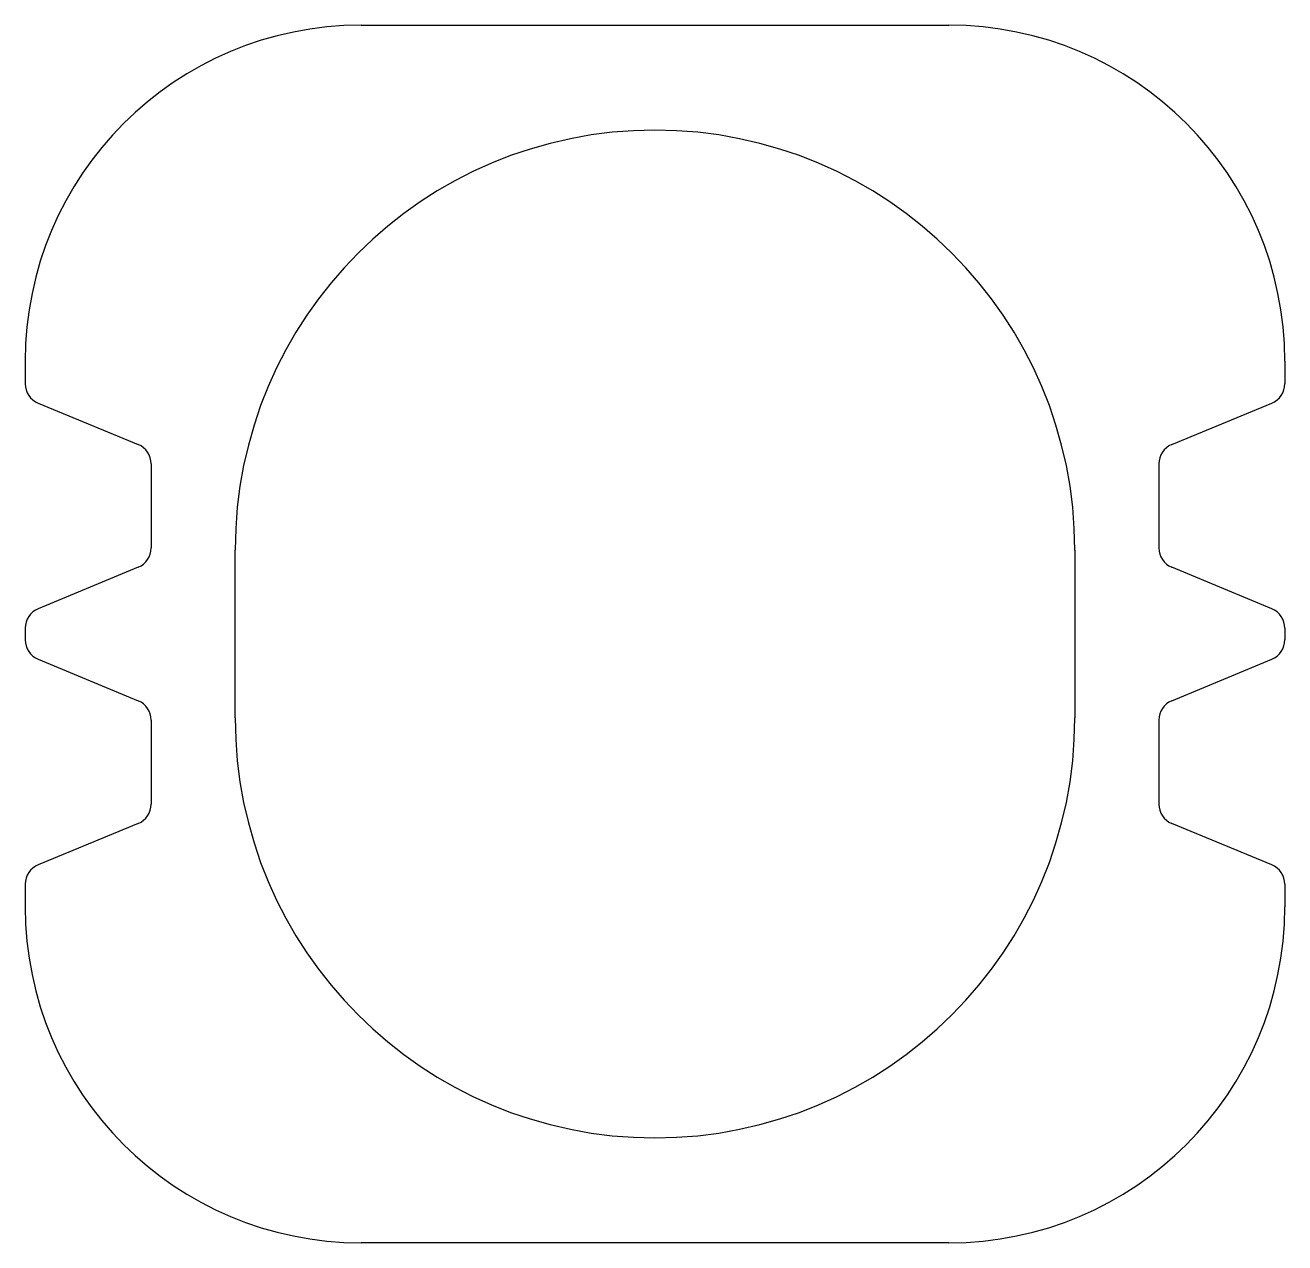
# Model space of a CAD drawing. Header units: metres. Extents: x 0 to 30, y 0.5 to 29.5.
import ezdxf

# ---------------------------------------------------------------- set-up
doc = ezdxf.new("R2010")
doc.units = ezdxf.units.M

msp = doc.modelspace()

# ---------------------------------------------------------------- linework, layer by layer
for p, q in [((8, 29.5), (22, 29.5)), ((0, 21.5), (0, 20.961)), ((30, 21.5), (30, 20.961)), ((0.309, 20.499), (2.691, 19.512)), ((0.309, 20.499), (0.309, 20.499)), ((27.309, 19.512), (29.691, 20.499)), ((29.691, 20.499), (29.691, 20.499)), ((2.691, 19.512), (2.691, 19.512)), ((27.309, 19.512), (27.309, 19.512)), ((3, 19.05), (3, 17.05)), ((27, 19.05), (27, 17.05)), ((5, 13), (5, 17)), ((25, 17), (25, 13)), ((2.691, 16.588), (0.309, 15.601)), ((2.691, 16.588), (2.691, 16.588)), ((29.691, 15.601), (27.309, 16.588)), ((27.309, 16.588), (27.309, 16.588)), ((0.309, 15.601), (0.309, 15.601)), ((29.691, 15.601), (29.691, 15.601)), ((0, 15.139), (0, 14.861)), ((30, 15.139), (30, 14.861)), ((0.309, 14.399), (2.691, 13.412)), ((0.309, 14.399), (0.309, 14.399)), ((27.309, 13.412), (29.691, 14.399)), ((29.691, 14.399), (29.691, 14.399)), ((2.691, 13.412), (2.691, 13.412)), ((27.309, 13.412), (27.309, 13.412)), ((3, 12.95), (3, 10.95)), ((5, 13), (5, 13)), ((27, 12.95), (27, 10.95)), ((2.691, 10.488), (0.309, 9.501)), ((2.691, 10.488), (2.691, 10.488)), ((29.691, 9.501), (27.309, 10.488)), ((27.309, 10.488), (27.309, 10.488)), ((0.309, 9.501), (0.309, 9.501)), ((29.691, 9.501), (29.691, 9.501)), ((0, 9.039), (0, 8.5)), ((30, 9.039), (30, 8.5)), ((0, 8.5), (0, 8.5)), ((22, 0.5), (8, 0.5)), ((8, 0.5), (8, 0.5))]:
    msp.add_line(p, q)
for centre, radius, start, end in [((8, 21.5), 8, 90, 180), ((22, 21.5), 8, 0, 90), ((15, 17), 10, 0, 180), ((0.5, 20.961), 0.5, 180, 247.5), ((29.5, 20.961), 0.5, 292.5, 0), ((2.5, 19.05), 0.5, 0, 67.5), ((27.5, 19.05), 0.5, 112.5, 180), ((2.5, 17.05), 0.5, 292.5, 0), ((27.5, 17.05), 0.5, 180, 247.5), ((0.5, 15.139), 0.5, 112.5, 180), ((29.5, 15.139), 0.5, 0, 67.5), ((0.5, 14.861), 0.5, 180, 247.5), ((29.5, 14.861), 0.5, 292.5, 0), ((2.5, 12.95), 0.5, 0, 67.5), ((27.5, 12.95), 0.5, 112.5, 180), ((15, 13), 10, 180, 0), ((2.5, 10.95), 0.5, 292.5, 0), ((27.5, 10.95), 0.5, 180, 247.5), ((0.5, 9.039), 0.5, 112.5, 180), ((29.5, 9.039), 0.5, 0, 67.5), ((8, 8.5), 8, 180, 270), ((22, 8.5), 8, 270, 0)]:
    msp.add_arc(centre, radius, start, end)

doc.saveas('drawing.dxf')
